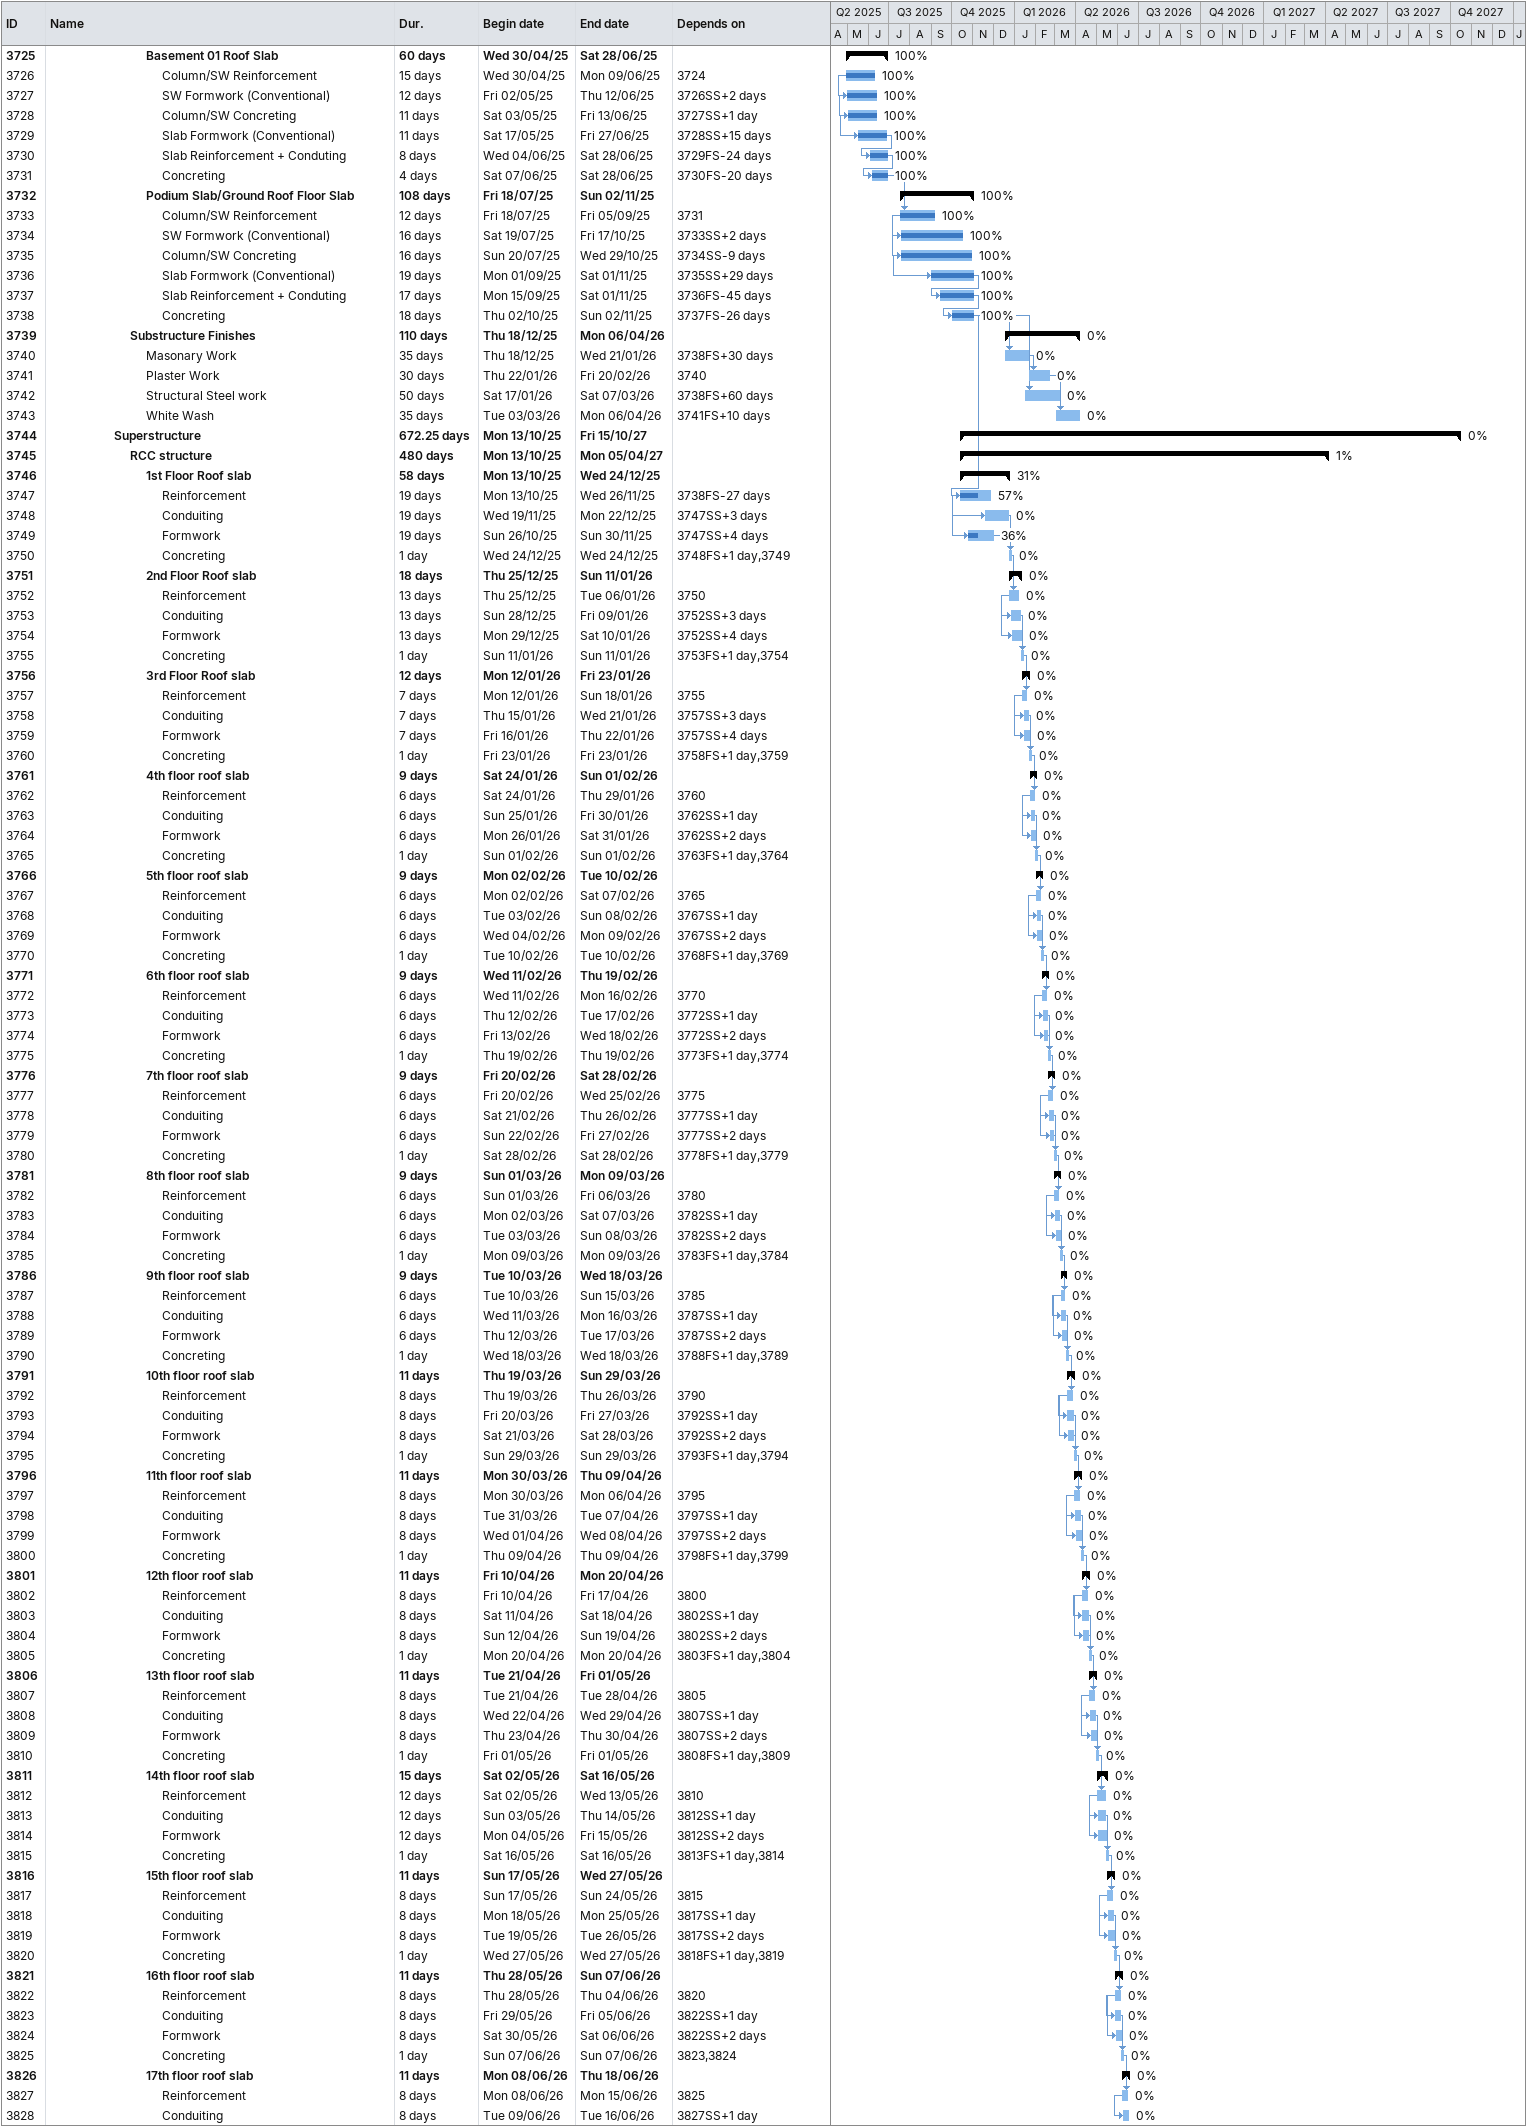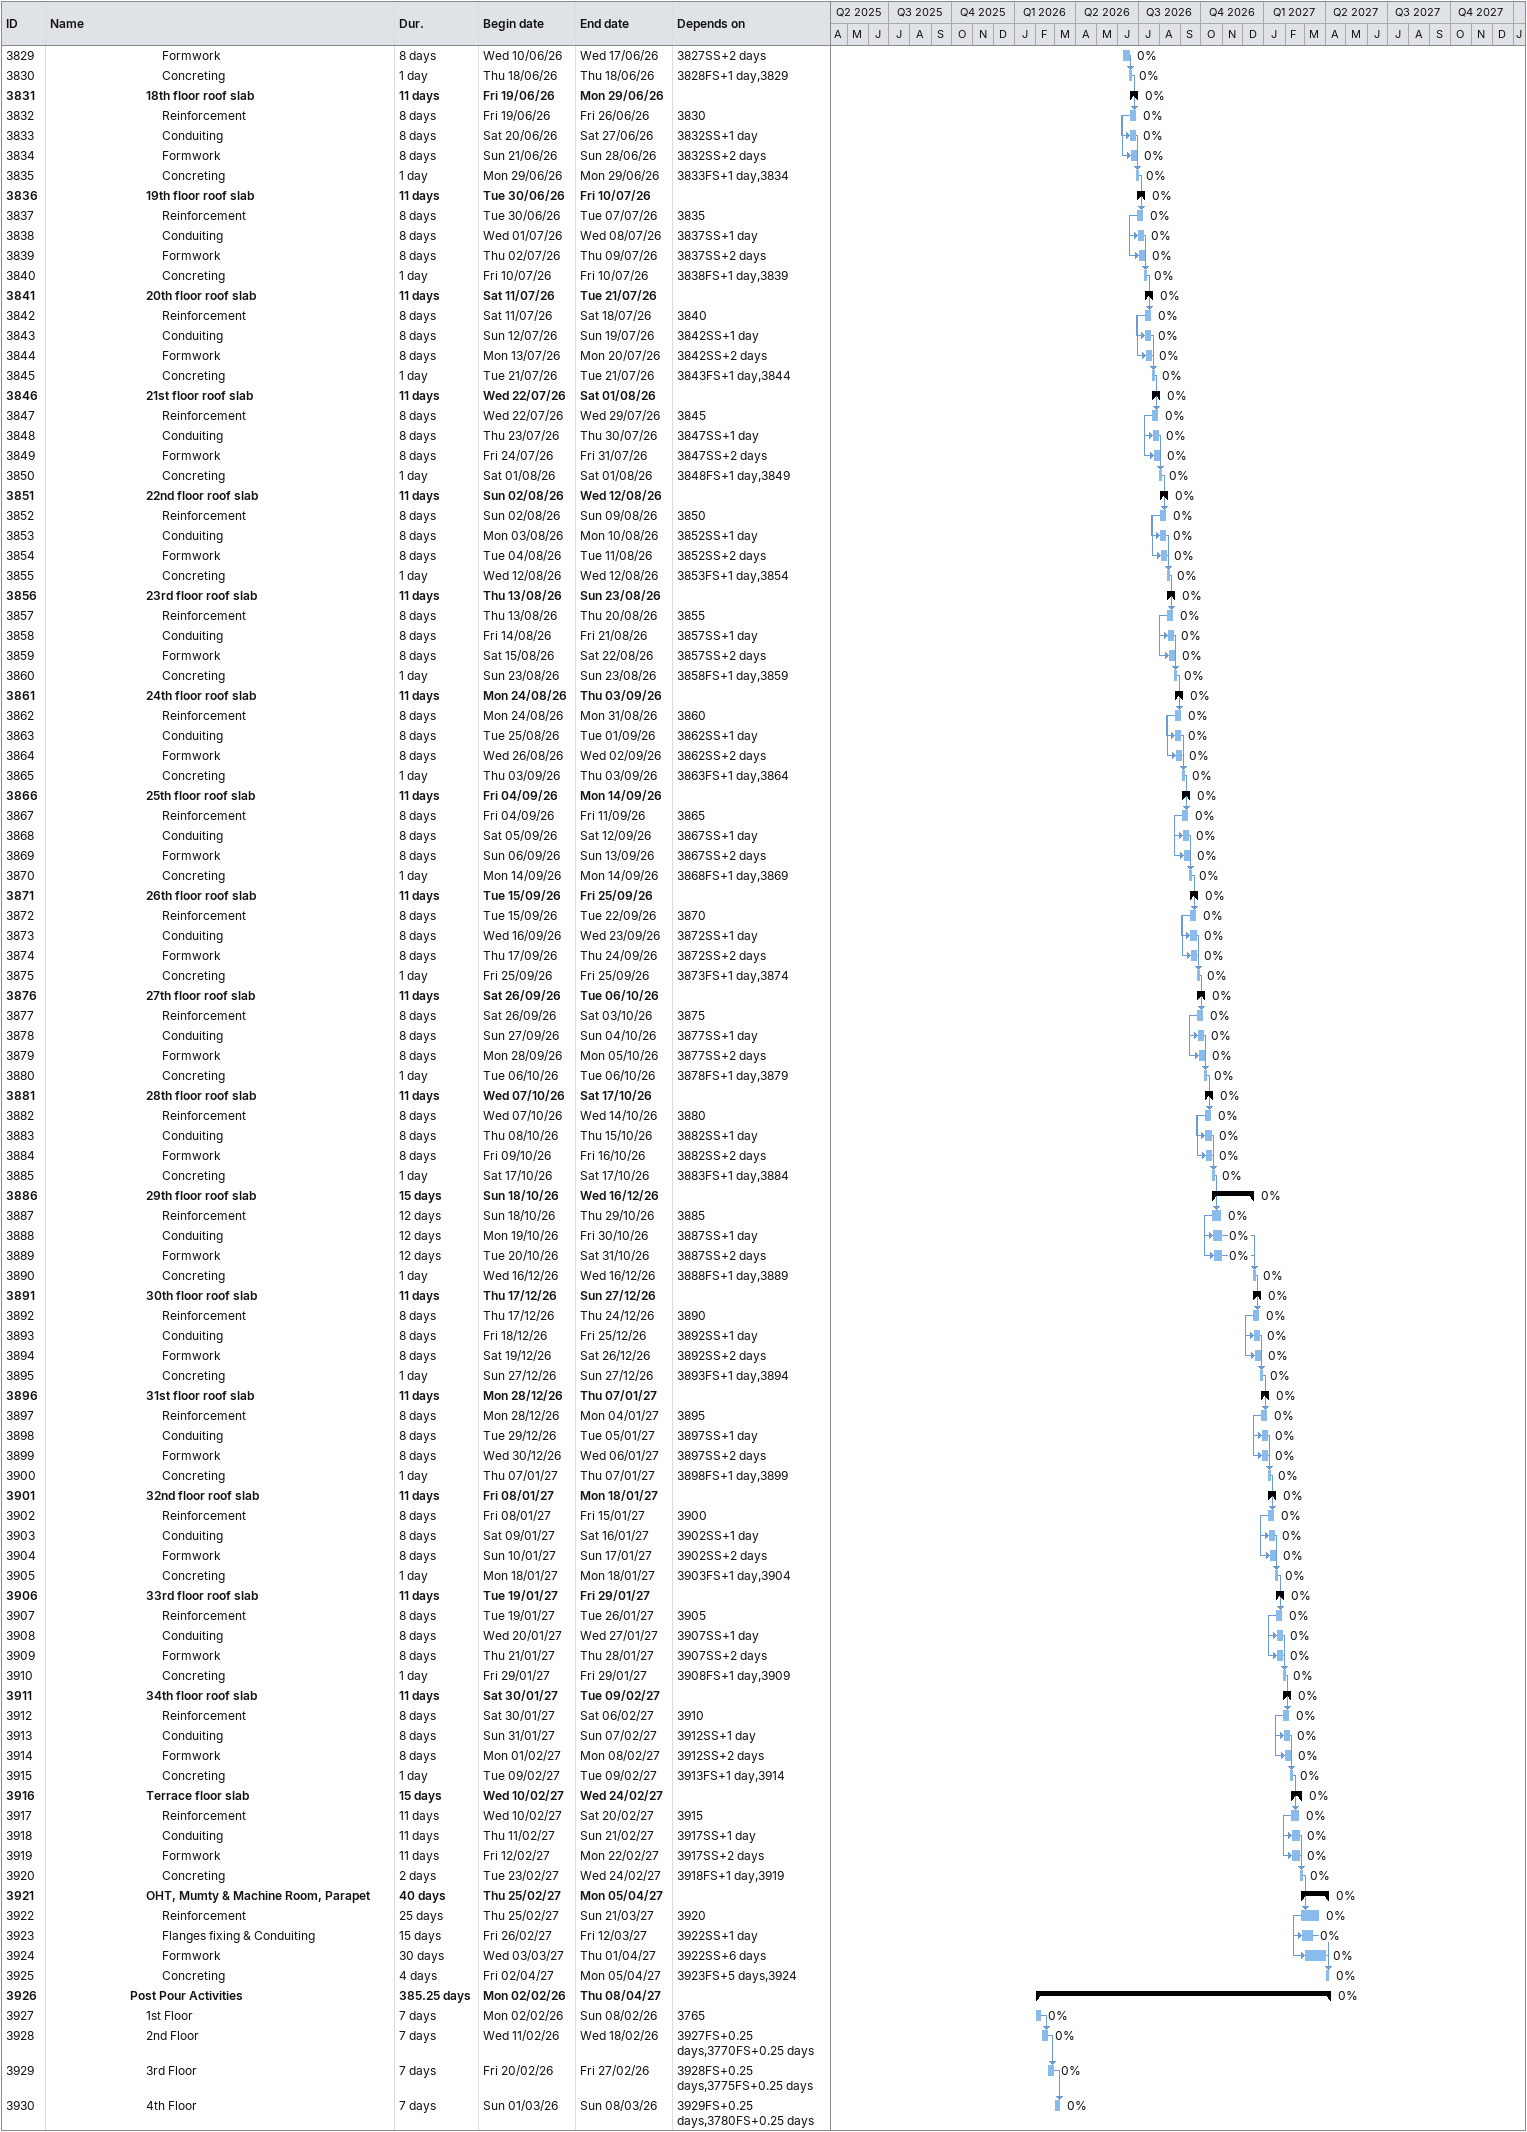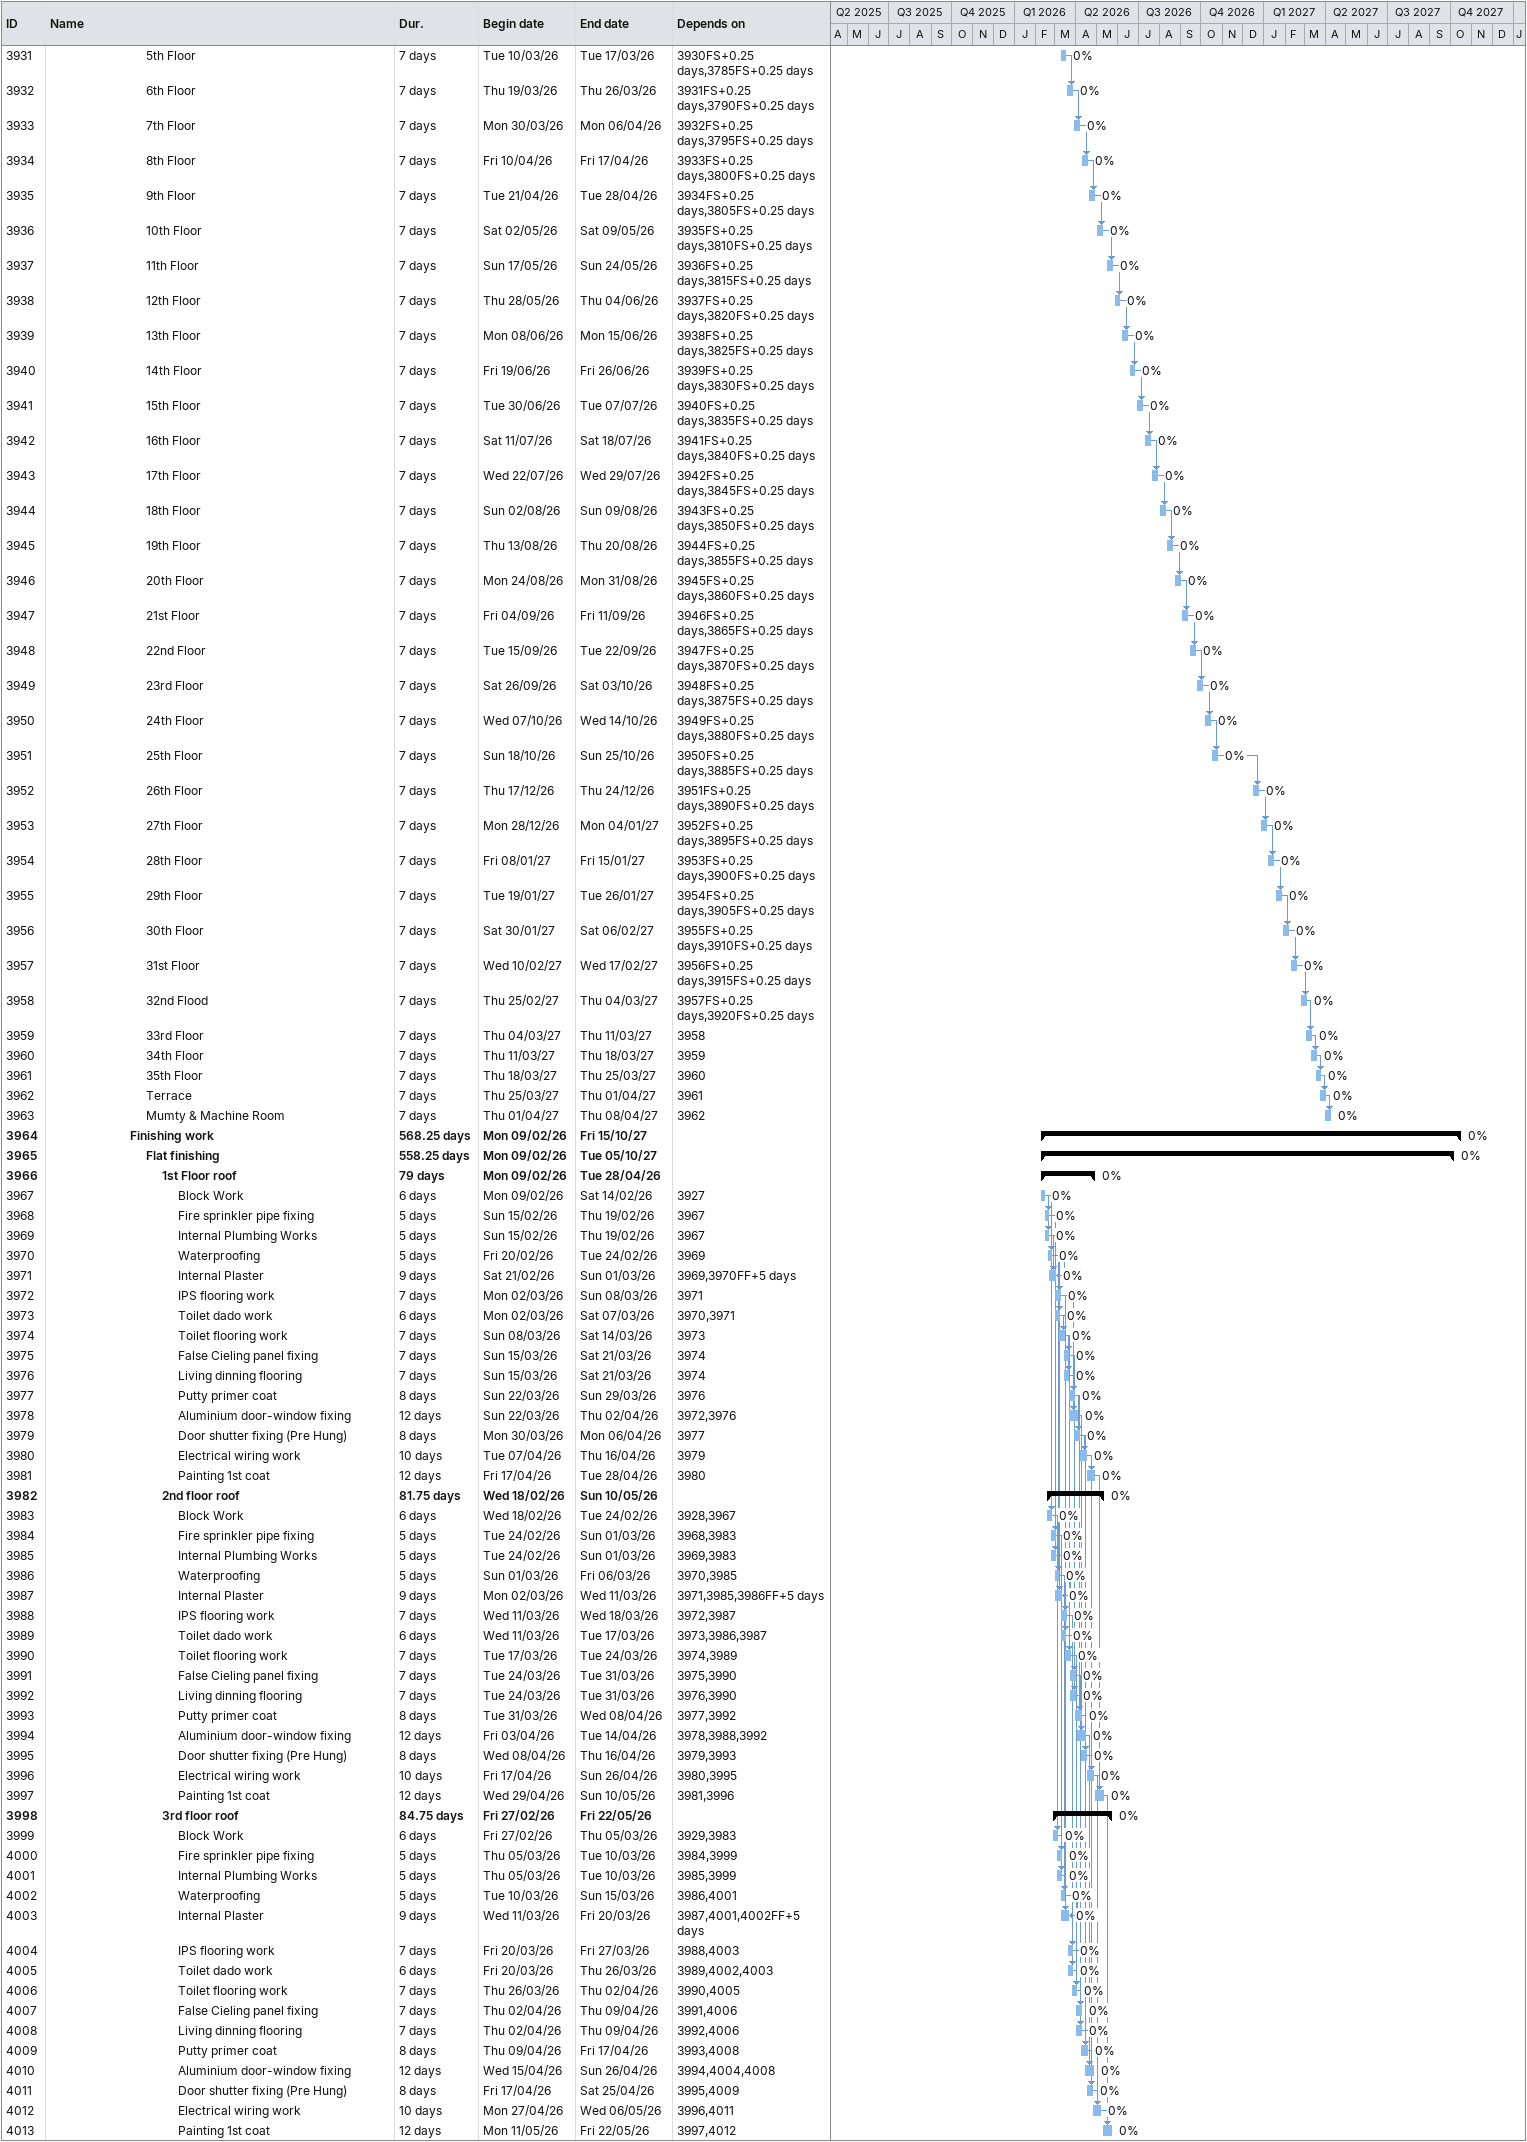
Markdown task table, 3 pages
| ID | Level | Task | Duration | Start | Finish | Predecessors | % complete |
|---|---|---|---|---|---|---|---|
| 3725 | 7 | **Basement 01 Roof Slab** | 60d | 2025-04-30 | 2025-06-28 |  | 100 |
| 3726 | 8 | Column/SW Reinforcement | 15d | 2025-04-30 | 2025-06-09 | 3724 | 100 |
| 3727 | 8 | SW Formwork (Conventional) | 12d | 2025-05-02 | 2025-06-12 | 3726SS+2d | 100 |
| 3728 | 8 | Column/SW Concreting | 11d | 2025-05-03 | 2025-06-13 | 3727SS+1d | 100 |
| 3729 | 8 | Slab Formwork (Conventional) | 11d | 2025-05-17 | 2025-06-27 | 3728SS+15d | 100 |
| 3730 | 8 | Slab Reinforcement + Conduting | 8d | 2025-06-04 | 2025-06-28 | 3729FS-24d | 100 |
| 3731 | 8 | Concreting | 4d | 2025-06-07 | 2025-06-28 | 3730FS-20d | 100 |
| 3732 | 7 | **Podium Slab/Ground Roof Floor Slab** | 108d | 2025-07-18 | 2025-11-02 |  | 100 |
| 3733 | 8 | Column/SW Reinforcement | 12d | 2025-07-18 | 2025-09-05 | 3731 | 100 |
| 3734 | 8 | SW Formwork (Conventional) | 16d | 2025-07-19 | 2025-10-17 | 3733SS+2d | 100 |
| 3735 | 8 | Column/SW Concreting | 16d | 2025-07-20 | 2025-10-29 | 3734SS-9d | 100 |
| 3736 | 8 | Slab Formwork (Conventional) | 19d | 2025-09-01 | 2025-11-01 | 3735SS+29d | 100 |
| 3737 | 8 | Slab Reinforcement + Conduting | 17d | 2025-09-15 | 2025-11-01 | 3736FS-45d | 100 |
| 3738 | 8 | Concreting | 18d | 2025-10-02 | 2025-11-02 | 3737FS-26d | 100 |
| 3739 | 6 | **Substructure Finishes** | 110d | 2025-12-18 | 2026-04-06 |  | 0 |
| 3740 | 7 | Masonary Work | 35d | 2025-12-18 | 2026-01-21 | 3738FS+30d | 0 |
| 3741 | 7 | Plaster Work | 30d | 2026-01-22 | 2026-02-20 | 3740 | 0 |
| 3742 | 7 | Structural Steel work | 50d | 2026-01-17 | 2026-03-07 | 3738FS+60d | 0 |
| 3743 | 7 | White Wash | 35d | 2026-03-03 | 2026-04-06 | 3741FS+10d | 0 |
| 3744 | 5 | **Superstructure** | 672.25d | 2025-10-13 | 2027-10-15 |  | 0 |
| 3745 | 6 | **RCC structure** | 480d | 2025-10-13 | 2027-04-05 |  | 1 |
| 3746 | 7 | **1st Floor Roof slab** | 58d | 2025-10-13 | 2025-12-24 |  | 31 |
| 3747 | 8 | Reinforcement | 19d | 2025-10-13 | 2025-11-26 | 3738FS-27d | 57 |
| 3748 | 8 | Conduiting | 19d | 2025-11-19 | 2025-12-22 | 3747SS+3d | 0 |
| 3749 | 8 | Formwork | 19d | 2025-10-26 | 2025-11-30 | 3747SS+4d | 36 |
| 3750 | 8 | Concreting | 1d | 2025-12-24 | 2025-12-24 | 3748FS+1d, 3749 | 0 |
| 3751 | 7 | **2nd Floor Roof slab** | 18d | 2025-12-25 | 2026-01-11 |  | 0 |
| 3752 | 8 | Reinforcement | 13d | 2025-12-25 | 2026-01-06 | 3750 | 0 |
| 3753 | 8 | Conduiting | 13d | 2025-12-28 | 2026-01-09 | 3752SS+3d | 0 |
| 3754 | 8 | Formwork | 13d | 2025-12-29 | 2026-01-10 | 3752SS+4d | 0 |
| 3755 | 8 | Concreting | 1d | 2026-01-11 | 2026-01-11 | 3753FS+1d, 3754 | 0 |
| 3756 | 7 | **3rd Floor Roof slab** | 12d | 2026-01-12 | 2026-01-23 |  | 0 |
| 3757 | 8 | Reinforcement | 7d | 2026-01-12 | 2026-01-18 | 3755 | 0 |
| 3758 | 8 | Conduiting | 7d | 2026-01-15 | 2026-01-21 | 3757SS+3d | 0 |
| 3759 | 8 | Formwork | 7d | 2026-01-16 | 2026-01-22 | 3757SS+4d | 0 |
| 3760 | 8 | Concreting | 1d | 2026-01-23 | 2026-01-23 | 3758FS+1d, 3759 | 0 |
| 3761 | 7 | **4th floor roof slab** | 9d | 2026-01-24 | 2026-02-01 |  | 0 |
| 3762 | 8 | Reinforcement | 6d | 2026-01-24 | 2026-01-29 | 3760 | 0 |
| 3763 | 8 | Conduiting | 6d | 2026-01-25 | 2026-01-30 | 3762SS+1d | 0 |
| 3764 | 8 | Formwork | 6d | 2026-01-26 | 2026-01-31 | 3762SS+2d | 0 |
| 3765 | 8 | Concreting | 1d | 2026-02-01 | 2026-02-01 | 3763FS+1d, 3764 | 0 |
| 3766 | 7 | **5th floor roof slab** | 9d | 2026-02-02 | 2026-02-10 |  | 0 |
| 3767 | 8 | Reinforcement | 6d | 2026-02-02 | 2026-02-07 | 3765 | 0 |
| 3768 | 8 | Conduiting | 6d | 2026-02-03 | 2026-02-08 | 3767SS+1d | 0 |
| 3769 | 8 | Formwork | 6d | 2026-02-04 | 2026-02-09 | 3767SS+2d | 0 |
| 3770 | 8 | Concreting | 1d | 2026-02-10 | 2026-02-10 | 3768FS+1d, 3769 | 0 |
| 3771 | 7 | **6th floor roof slab** | 9d | 2026-02-11 | 2026-02-19 |  | 0 |
| 3772 | 8 | Reinforcement | 6d | 2026-02-11 | 2026-02-16 | 3770 | 0 |
| 3773 | 8 | Conduiting | 6d | 2026-02-12 | 2026-02-17 | 3772SS+1d | 0 |
| 3774 | 8 | Formwork | 6d | 2026-02-13 | 2026-02-18 | 3772SS+2d | 0 |
| 3775 | 8 | Concreting | 1d | 2026-02-19 | 2026-02-19 | 3773FS+1d, 3774 | 0 |
| 3776 | 7 | **7th floor roof slab** | 9d | 2026-02-20 | 2026-02-28 |  | 0 |
| 3777 | 8 | Reinforcement | 6d | 2026-02-20 | 2026-02-25 | 3775 | 0 |
| 3778 | 8 | Conduiting | 6d | 2026-02-21 | 2026-02-26 | 3777SS+1d | 0 |
| 3779 | 8 | Formwork | 6d | 2026-02-22 | 2026-02-27 | 3777SS+2d | 0 |
| 3780 | 8 | Concreting | 1d | 2026-02-28 | 2026-02-28 | 3778FS+1d, 3779 | 0 |
| 3781 | 7 | **8th floor roof slab** | 9d | 2026-03-01 | 2026-03-09 |  | 0 |
| 3782 | 8 | Reinforcement | 6d | 2026-03-01 | 2026-03-06 | 3780 | 0 |
| 3783 | 8 | Conduiting | 6d | 2026-03-02 | 2026-03-07 | 3782SS+1d | 0 |
| 3784 | 8 | Formwork | 6d | 2026-03-03 | 2026-03-08 | 3782SS+2d | 0 |
| 3785 | 8 | Concreting | 1d | 2026-03-09 | 2026-03-09 | 3783FS+1d, 3784 | 0 |
| 3786 | 7 | **9th floor roof slab** | 9d | 2026-03-10 | 2026-03-18 |  | 0 |
| 3787 | 8 | Reinforcement | 6d | 2026-03-10 | 2026-03-15 | 3785 | 0 |
| 3788 | 8 | Conduiting | 6d | 2026-03-11 | 2026-03-16 | 3787SS+1d | 0 |
| 3789 | 8 | Formwork | 6d | 2026-03-12 | 2026-03-17 | 3787SS+2d | 0 |
| 3790 | 8 | Concreting | 1d | 2026-03-18 | 2026-03-18 | 3788FS+1d, 3789 | 0 |
| 3791 | 7 | **10th floor roof slab** | 11d | 2026-03-19 | 2026-03-29 |  | 0 |
| 3792 | 8 | Reinforcement | 8d | 2026-03-19 | 2026-03-26 | 3790 | 0 |
| 3793 | 8 | Conduiting | 8d | 2026-03-20 | 2026-03-27 | 3792SS+1d | 0 |
| 3794 | 8 | Formwork | 8d | 2026-03-21 | 2026-03-28 | 3792SS+2d | 0 |
| 3795 | 8 | Concreting | 1d | 2026-03-29 | 2026-03-29 | 3793FS+1d, 3794 | 0 |
| 3796 | 7 | **11th floor roof slab** | 11d | 2026-03-30 | 2026-04-09 |  | 0 |
| 3797 | 8 | Reinforcement | 8d | 2026-03-30 | 2026-04-06 | 3795 | 0 |
| 3798 | 8 | Conduiting | 8d | 2026-03-31 | 2026-04-07 | 3797SS+1d | 0 |
| 3799 | 8 | Formwork | 8d | 2026-04-01 | 2026-04-08 | 3797SS+2d | 0 |
| 3800 | 8 | Concreting | 1d | 2026-04-09 | 2026-04-09 | 3798FS+1d, 3799 | 0 |
| 3801 | 7 | **12th floor roof slab** | 11d | 2026-04-10 | 2026-04-20 |  | 0 |
| 3802 | 8 | Reinforcement | 8d | 2026-04-10 | 2026-04-17 | 3800 | 0 |
| 3803 | 8 | Conduiting | 8d | 2026-04-11 | 2026-04-18 | 3802SS+1d | 0 |
| 3804 | 8 | Formwork | 8d | 2026-04-12 | 2026-04-19 | 3802SS+2d | 0 |
| 3805 | 8 | Concreting | 1d | 2026-04-20 | 2026-04-20 | 3803FS+1d, 3804 | 0 |
| 3806 | 7 | **13th floor roof slab** | 11d | 2026-04-21 | 2026-05-01 |  | 0 |
| 3807 | 8 | Reinforcement | 8d | 2026-04-21 | 2026-04-28 | 3805 | 0 |
| 3808 | 8 | Conduiting | 8d | 2026-04-22 | 2026-04-29 | 3807SS+1d | 0 |
| 3809 | 8 | Formwork | 8d | 2026-04-23 | 2026-04-30 | 3807SS+2d | 0 |
| 3810 | 8 | Concreting | 1d | 2026-05-01 | 2026-05-01 | 3808FS+1d, 3809 | 0 |
| 3811 | 7 | **14th floor roof slab** | 15d | 2026-05-02 | 2026-05-16 |  | 0 |
| 3812 | 8 | Reinforcement | 12d | 2026-05-02 | 2026-05-13 | 3810 | 0 |
| 3813 | 8 | Conduiting | 12d | 2026-05-03 | 2026-05-14 | 3812SS+1d | 0 |
| 3814 | 8 | Formwork | 12d | 2026-05-04 | 2026-05-15 | 3812SS+2d | 0 |
| 3815 | 8 | Concreting | 1d | 2026-05-16 | 2026-05-16 | 3813FS+1d, 3814 | 0 |
| 3816 | 7 | **15th floor roof slab** | 11d | 2026-05-17 | 2026-05-27 |  | 0 |
| 3817 | 8 | Reinforcement | 8d | 2026-05-17 | 2026-05-24 | 3815 | 0 |
| 3818 | 8 | Conduiting | 8d | 2026-05-18 | 2026-05-25 | 3817SS+1d | 0 |
| 3819 | 8 | Formwork | 8d | 2026-05-19 | 2026-05-26 | 3817SS+2d | 0 |
| 3820 | 8 | Concreting | 1d | 2026-05-27 | 2026-05-27 | 3818FS+1d, 3819 | 0 |
| 3821 | 7 | **16th floor roof slab** | 11d | 2026-05-28 | 2026-06-07 |  | 0 |
| 3822 | 8 | Reinforcement | 8d | 2026-05-28 | 2026-06-04 | 3820 | 0 |
| 3823 | 8 | Conduiting | 8d | 2026-05-29 | 2026-06-05 | 3822SS+1d | 0 |
| 3824 | 8 | Formwork | 8d | 2026-05-30 | 2026-06-06 | 3822SS+2d | 0 |
| 3825 | 8 | Concreting | 1d | 2026-06-07 | 2026-06-07 | 3823, 3824 | 0 |
| 3826 | 7 | **17th floor roof slab** | 11d | 2026-06-08 | 2026-06-18 |  | 0 |
| 3827 | 8 | Reinforcement | 8d | 2026-06-08 | 2026-06-15 | 3825 | 0 |
| 3828 | 8 | Conduiting | 8d | 2026-06-09 | 2026-06-16 | 3827SS+1d | 0 |
| 3829 | 8 | Formwork | 8d | 2026-06-10 | 2026-06-17 | 3827SS+2d | 0 |
| 3830 | 8 | Concreting | 1d | 2026-06-18 | 2026-06-18 | 3828FS+1d, 3829 | 0 |
| 3831 | 7 | **18th floor roof slab** | 11d | 2026-06-19 | 2026-06-29 |  | 0 |
| 3832 | 8 | Reinforcement | 8d | 2026-06-19 | 2026-06-26 | 3830 | 0 |
| 3833 | 8 | Conduiting | 8d | 2026-06-20 | 2026-06-27 | 3832SS+1d | 0 |
| 3834 | 8 | Formwork | 8d | 2026-06-21 | 2026-06-28 | 3832SS+2d | 0 |
| 3835 | 8 | Concreting | 1d | 2026-06-29 | 2026-06-29 | 3833FS+1d, 3834 | 0 |
| 3836 | 7 | **19th floor roof slab** | 11d | 2026-06-30 | 2026-07-10 |  | 0 |
| 3837 | 8 | Reinforcement | 8d | 2026-06-30 | 2026-07-07 | 3835 | 0 |
| 3838 | 8 | Conduiting | 8d | 2026-07-01 | 2026-07-08 | 3837SS+1d | 0 |
| 3839 | 8 | Formwork | 8d | 2026-07-02 | 2026-07-09 | 3837SS+2d | 0 |
| 3840 | 8 | Concreting | 1d | 2026-07-10 | 2026-07-10 | 3838FS+1d, 3839 | 0 |
| 3841 | 7 | **20th floor roof slab** | 11d | 2026-07-11 | 2026-07-21 |  | 0 |
| 3842 | 8 | Reinforcement | 8d | 2026-07-11 | 2026-07-18 | 3840 | 0 |
| 3843 | 8 | Conduiting | 8d | 2026-07-12 | 2026-07-19 | 3842SS+1d | 0 |
| 3844 | 8 | Formwork | 8d | 2026-07-13 | 2026-07-20 | 3842SS+2d | 0 |
| 3845 | 8 | Concreting | 1d | 2026-07-21 | 2026-07-21 | 3843FS+1d, 3844 | 0 |
| 3846 | 7 | **21st floor roof slab** | 11d | 2026-07-22 | 2026-08-01 |  | 0 |
| 3847 | 8 | Reinforcement | 8d | 2026-07-22 | 2026-07-29 | 3845 | 0 |
| 3848 | 8 | Conduiting | 8d | 2026-07-23 | 2026-07-30 | 3847SS+1d | 0 |
| 3849 | 8 | Formwork | 8d | 2026-07-24 | 2026-07-31 | 3847SS+2d | 0 |
| 3850 | 8 | Concreting | 1d | 2026-08-01 | 2026-08-01 | 3848FS+1d, 3849 | 0 |
| 3851 | 7 | **22nd floor roof slab** | 11d | 2026-08-02 | 2026-08-12 |  | 0 |
| 3852 | 8 | Reinforcement | 8d | 2026-08-02 | 2026-08-09 | 3850 | 0 |
| 3853 | 8 | Conduiting | 8d | 2026-08-03 | 2026-08-10 | 3852SS+1d | 0 |
| 3854 | 8 | Formwork | 8d | 2026-08-04 | 2026-08-11 | 3852SS+2d | 0 |
| 3855 | 8 | Concreting | 1d | 2026-08-12 | 2026-08-12 | 3853FS+1d, 3854 | 0 |
| 3856 | 7 | **23rd floor roof slab** | 11d | 2026-08-13 | 2026-08-23 |  | 0 |
| 3857 | 8 | Reinforcement | 8d | 2026-08-13 | 2026-08-20 | 3855 | 0 |
| 3858 | 8 | Conduiting | 8d | 2026-08-14 | 2026-08-21 | 3857SS+1d | 0 |
| 3859 | 8 | Formwork | 8d | 2026-08-15 | 2026-08-22 | 3857SS+2d | 0 |
| 3860 | 8 | Concreting | 1d | 2026-08-23 | 2026-08-23 | 3858FS+1d, 3859 | 0 |
| 3861 | 7 | **24th floor roof slab** | 11d | 2026-08-24 | 2026-09-03 |  | 0 |
| 3862 | 8 | Reinforcement | 8d | 2026-08-24 | 2026-08-31 | 3860 | 0 |
| 3863 | 8 | Conduiting | 8d | 2026-08-25 | 2026-09-01 | 3862SS+1d | 0 |
| 3864 | 8 | Formwork | 8d | 2026-08-26 | 2026-09-02 | 3862SS+2d | 0 |
| 3865 | 8 | Concreting | 1d | 2026-09-03 | 2026-09-03 | 3863FS+1d, 3864 | 0 |
| 3866 | 7 | **25th floor roof slab** | 11d | 2026-09-04 | 2026-09-14 |  | 0 |
| 3867 | 8 | Reinforcement | 8d | 2026-09-04 | 2026-09-11 | 3865 | 0 |
| 3868 | 8 | Conduiting | 8d | 2026-09-05 | 2026-09-12 | 3867SS+1d | 0 |
| 3869 | 8 | Formwork | 8d | 2026-09-06 | 2026-09-13 | 3867SS+2d | 0 |
| 3870 | 8 | Concreting | 1d | 2026-09-14 | 2026-09-14 | 3868FS+1d, 3869 | 0 |
| 3871 | 7 | **26th floor roof slab** | 11d | 2026-09-15 | 2026-09-25 |  | 0 |
| 3872 | 8 | Reinforcement | 8d | 2026-09-15 | 2026-09-22 | 3870 | 0 |
| 3873 | 8 | Conduiting | 8d | 2026-09-16 | 2026-09-23 | 3872SS+1d | 0 |
| 3874 | 8 | Formwork | 8d | 2026-09-17 | 2026-09-24 | 3872SS+2d | 0 |
| 3875 | 8 | Concreting | 1d | 2026-09-25 | 2026-09-25 | 3873FS+1d, 3874 | 0 |
| 3876 | 7 | **27th floor roof slab** | 11d | 2026-09-26 | 2026-10-06 |  | 0 |
| 3877 | 8 | Reinforcement | 8d | 2026-09-26 | 2026-10-03 | 3875 | 0 |
| 3878 | 8 | Conduiting | 8d | 2026-09-27 | 2026-10-04 | 3877SS+1d | 0 |
| 3879 | 8 | Formwork | 8d | 2026-09-28 | 2026-10-05 | 3877SS+2d | 0 |
| 3880 | 8 | Concreting | 1d | 2026-10-06 | 2026-10-06 | 3878FS+1d, 3879 | 0 |
| 3881 | 7 | **28th floor roof slab** | 11d | 2026-10-07 | 2026-10-17 |  | 0 |
| 3882 | 8 | Reinforcement | 8d | 2026-10-07 | 2026-10-14 | 3880 | 0 |
| 3883 | 8 | Conduiting | 8d | 2026-10-08 | 2026-10-15 | 3882SS+1d | 0 |
| 3884 | 8 | Formwork | 8d | 2026-10-09 | 2026-10-16 | 3882SS+2d | 0 |
| 3885 | 8 | Concreting | 1d | 2026-10-17 | 2026-10-17 | 3883FS+1d, 3884 | 0 |
| 3886 | 7 | **29th floor roof slab** | 15d | 2026-10-18 | 2026-12-16 |  | 0 |
| 3887 | 8 | Reinforcement | 12d | 2026-10-18 | 2026-10-29 | 3885 | 0 |
| 3888 | 8 | Conduiting | 12d | 2026-10-19 | 2026-10-30 | 3887SS+1d | 0 |
| 3889 | 8 | Formwork | 12d | 2026-10-20 | 2026-10-31 | 3887SS+2d | 0 |
| 3890 | 8 | Concreting | 1d | 2026-12-16 | 2026-12-16 | 3888FS+1d, 3889 | 0 |
| 3891 | 7 | **30th floor roof slab** | 11d | 2026-12-17 | 2026-12-27 |  | 0 |
| 3892 | 8 | Reinforcement | 8d | 2026-12-17 | 2026-12-24 | 3890 | 0 |
| 3893 | 8 | Conduiting | 8d | 2026-12-18 | 2026-12-25 | 3892SS+1d | 0 |
| 3894 | 8 | Formwork | 8d | 2026-12-19 | 2026-12-26 | 3892SS+2d | 0 |
| 3895 | 8 | Concreting | 1d | 2026-12-27 | 2026-12-27 | 3893FS+1d, 3894 | 0 |
| 3896 | 7 | **31st floor roof slab** | 11d | 2026-12-28 | 2027-01-07 |  | 0 |
| 3897 | 8 | Reinforcement | 8d | 2026-12-28 | 2027-01-04 | 3895 | 0 |
| 3898 | 8 | Conduiting | 8d | 2026-12-29 | 2027-01-05 | 3897SS+1d | 0 |
| 3899 | 8 | Formwork | 8d | 2026-12-30 | 2027-01-06 | 3897SS+2d | 0 |
| 3900 | 8 | Concreting | 1d | 2027-01-07 | 2027-01-07 | 3898FS+1d, 3899 | 0 |
| 3901 | 7 | **32nd floor roof slab** | 11d | 2027-01-08 | 2027-01-18 |  | 0 |
| 3902 | 8 | Reinforcement | 8d | 2027-01-08 | 2027-01-15 | 3900 | 0 |
| 3903 | 8 | Conduiting | 8d | 2027-01-09 | 2027-01-16 | 3902SS+1d | 0 |
| 3904 | 8 | Formwork | 8d | 2027-01-10 | 2027-01-17 | 3902SS+2d | 0 |
| 3905 | 8 | Concreting | 1d | 2027-01-18 | 2027-01-18 | 3903FS+1d, 3904 | 0 |
| 3906 | 7 | **33rd floor roof slab** | 11d | 2027-01-19 | 2027-01-29 |  | 0 |
| 3907 | 8 | Reinforcement | 8d | 2027-01-19 | 2027-01-26 | 3905 | 0 |
| 3908 | 8 | Conduiting | 8d | 2027-01-20 | 2027-01-27 | 3907SS+1d | 0 |
| 3909 | 8 | Formwork | 8d | 2027-01-21 | 2027-01-28 | 3907SS+2d | 0 |
| 3910 | 8 | Concreting | 1d | 2027-01-29 | 2027-01-29 | 3908FS+1d, 3909 | 0 |
| 3911 | 7 | **34th floor roof slab** | 11d | 2027-01-30 | 2027-02-09 |  | 0 |
| 3912 | 8 | Reinforcement | 8d | 2027-01-30 | 2027-02-06 | 3910 | 0 |
| 3913 | 8 | Conduiting | 8d | 2027-01-31 | 2027-02-07 | 3912SS+1d | 0 |
| 3914 | 8 | Formwork | 8d | 2027-02-01 | 2027-02-08 | 3912SS+2d | 0 |
| 3915 | 8 | Concreting | 1d | 2027-02-09 | 2027-02-09 | 3913FS+1d, 3914 | 0 |
| 3916 | 7 | **Terrace floor slab** | 15d | 2027-02-10 | 2027-02-24 |  | 0 |
| 3917 | 8 | Reinforcement | 11d | 2027-02-10 | 2027-02-20 | 3915 | 0 |
| 3918 | 8 | Conduiting | 11d | 2027-02-11 | 2027-02-21 | 3917SS+1d | 0 |
| 3919 | 8 | Formwork | 11d | 2027-02-12 | 2027-02-22 | 3917SS+2d | 0 |
| 3920 | 8 | Concreting | 2d | 2027-02-23 | 2027-02-24 | 3918FS+1d, 3919 | 0 |
| 3921 | 7 | **OHT, Mumty & Machine Room, Parapet** | 40d | 2027-02-25 | 2027-04-05 |  | 0 |
| 3922 | 8 | Reinforcement | 25d | 2027-02-25 | 2027-03-21 | 3920 | 0 |
| 3923 | 8 | Flanges fixing & Conduiting | 15d | 2027-02-26 | 2027-03-12 | 3922SS+1d | 0 |
| 3924 | 8 | Formwork | 30d | 2027-03-03 | 2027-04-01 | 3922SS+6d | 0 |
| 3925 | 8 | Concreting | 4d | 2027-04-02 | 2027-04-05 | 3923FS+5d, 3924 | 0 |
| 3926 | 6 | **Post Pour Activities** | 385.25d | 2026-02-02 | 2027-04-08 |  | 0 |
| 3927 | 7 | 1st Floor | 7d | 2026-02-02 | 2026-02-08 | 3765 | 0 |
| 3928 | 7 | 2nd Floor | 7d | 2026-02-11 | 2026-02-18 | 3927FS+0.25d, 3770FS+0.25d | 0 |
| 3929 | 7 | 3rd Floor | 7d | 2026-02-20 | 2026-02-27 | 3928FS+0.25d, 3775FS+0.25d | 0 |
| 3930 | 7 | 4th Floor | 7d | 2026-03-01 | 2026-03-08 | 3929FS+0.25d, 3780FS+0.25d | 0 |
| 3931 | 7 | 5th Floor | 7d | 2026-03-10 | 2026-03-17 | 3930FS+0.25d, 3785FS+0.25d | 0 |
| 3932 | 7 | 6th Floor | 7d | 2026-03-19 | 2026-03-26 | 3931FS+0.25d, 3790FS+0.25d | 0 |
| 3933 | 7 | 7th Floor | 7d | 2026-03-30 | 2026-04-06 | 3932FS+0.25d, 3795FS+0.25d | 0 |
| 3934 | 7 | 8th Floor | 7d | 2026-04-10 | 2026-04-17 | 3933FS+0.25d, 3800FS+0.25d | 0 |
| 3935 | 7 | 9th Floor | 7d | 2026-04-21 | 2026-04-28 | 3934FS+0.25d, 3805FS+0.25d | 0 |
| 3936 | 7 | 10th Floor | 7d | 2026-05-02 | 2026-05-09 | 3935FS+0.25d, 3810FS+0.25d | 0 |
| 3937 | 7 | 11th Floor | 7d | 2026-05-17 | 2026-05-24 | 3936FS+0.25d, 3815FS+0.25d | 0 |
| 3938 | 7 | 12th Floor | 7d | 2026-05-28 | 2026-06-04 | 3937FS+0.25d, 3820FS+0.25d | 0 |
| 3939 | 7 | 13th Floor | 7d | 2026-06-08 | 2026-06-15 | 3938FS+0.25d, 3825FS+0.25d | 0 |
| 3940 | 7 | 14th Floor | 7d | 2026-06-19 | 2026-06-26 | 3939FS+0.25d, 3830FS+0.25d | 0 |
| 3941 | 7 | 15th Floor | 7d | 2026-06-30 | 2026-07-07 | 3940FS+0.25d, 3835FS+0.25d | 0 |
| 3942 | 7 | 16th Floor | 7d | 2026-07-11 | 2026-07-18 | 3941FS+0.25d, 3840FS+0.25d | 0 |
| 3943 | 7 | 17th Floor | 7d | 2026-07-22 | 2026-07-29 | 3942FS+0.25d, 3845FS+0.25d | 0 |
| 3944 | 7 | 18th Floor | 7d | 2026-08-02 | 2026-08-09 | 3943FS+0.25d, 3850FS+0.25d | 0 |
| 3945 | 7 | 19th Floor | 7d | 2026-08-13 | 2026-08-20 | 3944FS+0.25d, 3855FS+0.25d | 0 |
| 3946 | 7 | 20th Floor | 7d | 2026-08-24 | 2026-08-31 | 3945FS+0.25d, 3860FS+0.25d | 0 |
| 3947 | 7 | 21st Floor | 7d | 2026-09-04 | 2026-09-11 | 3946FS+0.25d, 3865FS+0.25d | 0 |
| 3948 | 7 | 22nd Floor | 7d | 2026-09-15 | 2026-09-22 | 3947FS+0.25d, 3870FS+0.25d | 0 |
| 3949 | 7 | 23rd Floor | 7d | 2026-09-26 | 2026-10-03 | 3948FS+0.25d, 3875FS+0.25d | 0 |
| 3950 | 7 | 24th Floor | 7d | 2026-10-07 | 2026-10-14 | 3949FS+0.25d, 3880FS+0.25d | 0 |
| 3951 | 7 | 25th Floor | 7d | 2026-10-18 | 2026-10-25 | 3950FS+0.25d, 3885FS+0.25d | 0 |
| 3952 | 7 | 26th Floor | 7d | 2026-12-17 | 2026-12-24 | 3951FS+0.25d, 3890FS+0.25d | 0 |
| 3953 | 7 | 27th Floor | 7d | 2026-12-28 | 2027-01-04 | 3952FS+0.25d, 3895FS+0.25d | 0 |
| 3954 | 7 | 28th Floor | 7d | 2027-01-08 | 2027-01-15 | 3953FS+0.25d, 3900FS+0.25d | 0 |
| 3955 | 7 | 29th Floor | 7d | 2027-01-19 | 2027-01-26 | 3954FS+0.25d, 3905FS+0.25d | 0 |
| 3956 | 7 | 30th Floor | 7d | 2027-01-30 | 2027-02-06 | 3955FS+0.25d, 3910FS+0.25d | 0 |
| 3957 | 7 | 31st Floor | 7d | 2027-02-10 | 2027-02-17 | 3956FS+0.25d, 3915FS+0.25d | 0 |
| 3958 | 7 | 32nd Flood | 7d | 2027-02-25 | 2027-03-04 | 3957FS+0.25d, 3920FS+0.25d | 0 |
| 3959 | 7 | 33rd Floor | 7d | 2027-03-04 | 2027-03-11 | 3958 | 0 |
| 3960 | 7 | 34th Floor | 7d | 2027-03-11 | 2027-03-18 | 3959 | 0 |
| 3961 | 7 | 35th Floor | 7d | 2027-03-18 | 2027-03-25 | 3960 | 0 |
| 3962 | 7 | Terrace | 7d | 2027-03-25 | 2027-04-01 | 3961 | 0 |
| 3963 | 7 | Mumty & Machine Room | 7d | 2027-04-01 | 2027-04-08 | 3962 | 0 |
| 3964 | 6 | **Finishing work** | 568.25d | 2026-02-09 | 2027-10-15 |  | 0 |
| 3965 | 7 | **Flat finishing** | 558.25d | 2026-02-09 | 2027-10-05 |  | 0 |
| 3966 | 8 | **1st Floor roof** | 79d | 2026-02-09 | 2026-04-28 |  | 0 |
| 3967 | 9 | Block Work | 6d | 2026-02-09 | 2026-02-14 | 3927 | 0 |
| 3968 | 9 | Fire sprinkler pipe fixing | 5d | 2026-02-15 | 2026-02-19 | 3967 | 0 |
| 3969 | 9 | Internal Plumbing Works | 5d | 2026-02-15 | 2026-02-19 | 3967 | 0 |
| 3970 | 9 | Waterproofing | 5d | 2026-02-20 | 2026-02-24 | 3969 | 0 |
| 3971 | 9 | Internal Plaster | 9d | 2026-02-21 | 2026-03-01 | 3969, 3970FF+5d | 0 |
| 3972 | 9 | IPS flooring work | 7d | 2026-03-02 | 2026-03-08 | 3971 | 0 |
| 3973 | 9 | Toilet dado work | 6d | 2026-03-02 | 2026-03-07 | 3970, 3971 | 0 |
| 3974 | 9 | Toilet flooring work | 7d | 2026-03-08 | 2026-03-14 | 3973 | 0 |
| 3975 | 9 | False Cieling panel fixing | 7d | 2026-03-15 | 2026-03-21 | 3974 | 0 |
| 3976 | 9 | Living dinning flooring | 7d | 2026-03-15 | 2026-03-21 | 3974 | 0 |
| 3977 | 9 | Putty primer coat | 8d | 2026-03-22 | 2026-03-29 | 3976 | 0 |
| 3978 | 9 | Aluminium door-window fixing | 12d | 2026-03-22 | 2026-04-02 | 3972, 3976 | 0 |
| 3979 | 9 | Door shutter fixing (Pre Hung) | 8d | 2026-03-30 | 2026-04-06 | 3977 | 0 |
| 3980 | 9 | Electrical wiring work | 10d | 2026-04-07 | 2026-04-16 | 3979 | 0 |
| 3981 | 9 | Painting 1st coat | 12d | 2026-04-17 | 2026-04-28 | 3980 | 0 |
| 3982 | 8 | **2nd floor roof** | 81.75d | 2026-02-18 | 2026-05-10 |  | 0 |
| 3983 | 9 | Block Work | 6d | 2026-02-18 | 2026-02-24 | 3928, 3967 | 0 |
| 3984 | 9 | Fire sprinkler pipe fixing | 5d | 2026-02-24 | 2026-03-01 | 3968, 3983 | 0 |
| 3985 | 9 | Internal Plumbing Works | 5d | 2026-02-24 | 2026-03-01 | 3969, 3983 | 0 |
| 3986 | 9 | Waterproofing | 5d | 2026-03-01 | 2026-03-06 | 3970, 3985 | 0 |
| 3987 | 9 | Internal Plaster | 9d | 2026-03-02 | 2026-03-11 | 3971, 3985, 3986FF+5d | 0 |
| 3988 | 9 | IPS flooring work | 7d | 2026-03-11 | 2026-03-18 | 3972, 3987 | 0 |
| 3989 | 9 | Toilet dado work | 6d | 2026-03-11 | 2026-03-17 | 3973, 3986, 3987 | 0 |
| 3990 | 9 | Toilet flooring work | 7d | 2026-03-17 | 2026-03-24 | 3974, 3989 | 0 |
| 3991 | 9 | False Cieling panel fixing | 7d | 2026-03-24 | 2026-03-31 | 3975, 3990 | 0 |
| 3992 | 9 | Living dinning flooring | 7d | 2026-03-24 | 2026-03-31 | 3976, 3990 | 0 |
| 3993 | 9 | Putty primer coat | 8d | 2026-03-31 | 2026-04-08 | 3977, 3992 | 0 |
| 3994 | 9 | Aluminium door-window fixing | 12d | 2026-04-03 | 2026-04-14 | 3978, 3988, 3992 | 0 |
| 3995 | 9 | Door shutter fixing (Pre Hung) | 8d | 2026-04-08 | 2026-04-16 | 3979, 3993 | 0 |
| 3996 | 9 | Electrical wiring work | 10d | 2026-04-17 | 2026-04-26 | 3980, 3995 | 0 |
| 3997 | 9 | Painting 1st coat | 12d | 2026-04-29 | 2026-05-10 | 3981, 3996 | 0 |
| 3998 | 8 | **3rd floor roof** | 84.75d | 2026-02-27 | 2026-05-22 |  | 0 |
| 3999 | 9 | Block Work | 6d | 2026-02-27 | 2026-03-05 | 3929, 3983 | 0 |
| 4000 | 9 | Fire sprinkler pipe fixing | 5d | 2026-03-05 | 2026-03-10 | 3984, 3999 | 0 |
| 4001 | 9 | Internal Plumbing Works | 5d | 2026-03-05 | 2026-03-10 | 3985, 3999 | 0 |
| 4002 | 9 | Waterproofing | 5d | 2026-03-10 | 2026-03-15 | 3986, 4001 | 0 |
| 4003 | 9 | Internal Plaster | 9d | 2026-03-11 | 2026-03-20 | 3987, 4001, 4002FF+5d | 0 |
| 4004 | 9 | IPS flooring work | 7d | 2026-03-20 | 2026-03-27 | 3988, 4003 | 0 |
| 4005 | 9 | Toilet dado work | 6d | 2026-03-20 | 2026-03-26 | 3989, 4002, 4003 | 0 |
| 4006 | 9 | Toilet flooring work | 7d | 2026-03-26 | 2026-04-02 | 3990, 4005 | 0 |
| 4007 | 9 | False Cieling panel fixing | 7d | 2026-04-02 | 2026-04-09 | 3991, 4006 | 0 |
| 4008 | 9 | Living dinning flooring | 7d | 2026-04-02 | 2026-04-09 | 3992, 4006 | 0 |
| 4009 | 9 | Putty primer coat | 8d | 2026-04-09 | 2026-04-17 | 3993, 4008 | 0 |
| 4010 | 9 | Aluminium door-window fixing | 12d | 2026-04-15 | 2026-04-26 | 3994, 4004, 4008 | 0 |
| 4011 | 9 | Door shutter fixing (Pre Hung) | 8d | 2026-04-17 | 2026-04-25 | 3995, 4009 | 0 |
| 4012 | 9 | Electrical wiring work | 10d | 2026-04-27 | 2026-05-06 | 3996, 4011 | 0 |
| 4013 | 9 | Painting 1st coat | 12d | 2026-05-11 | 2026-05-22 | 3997, 4012 | 0 |
